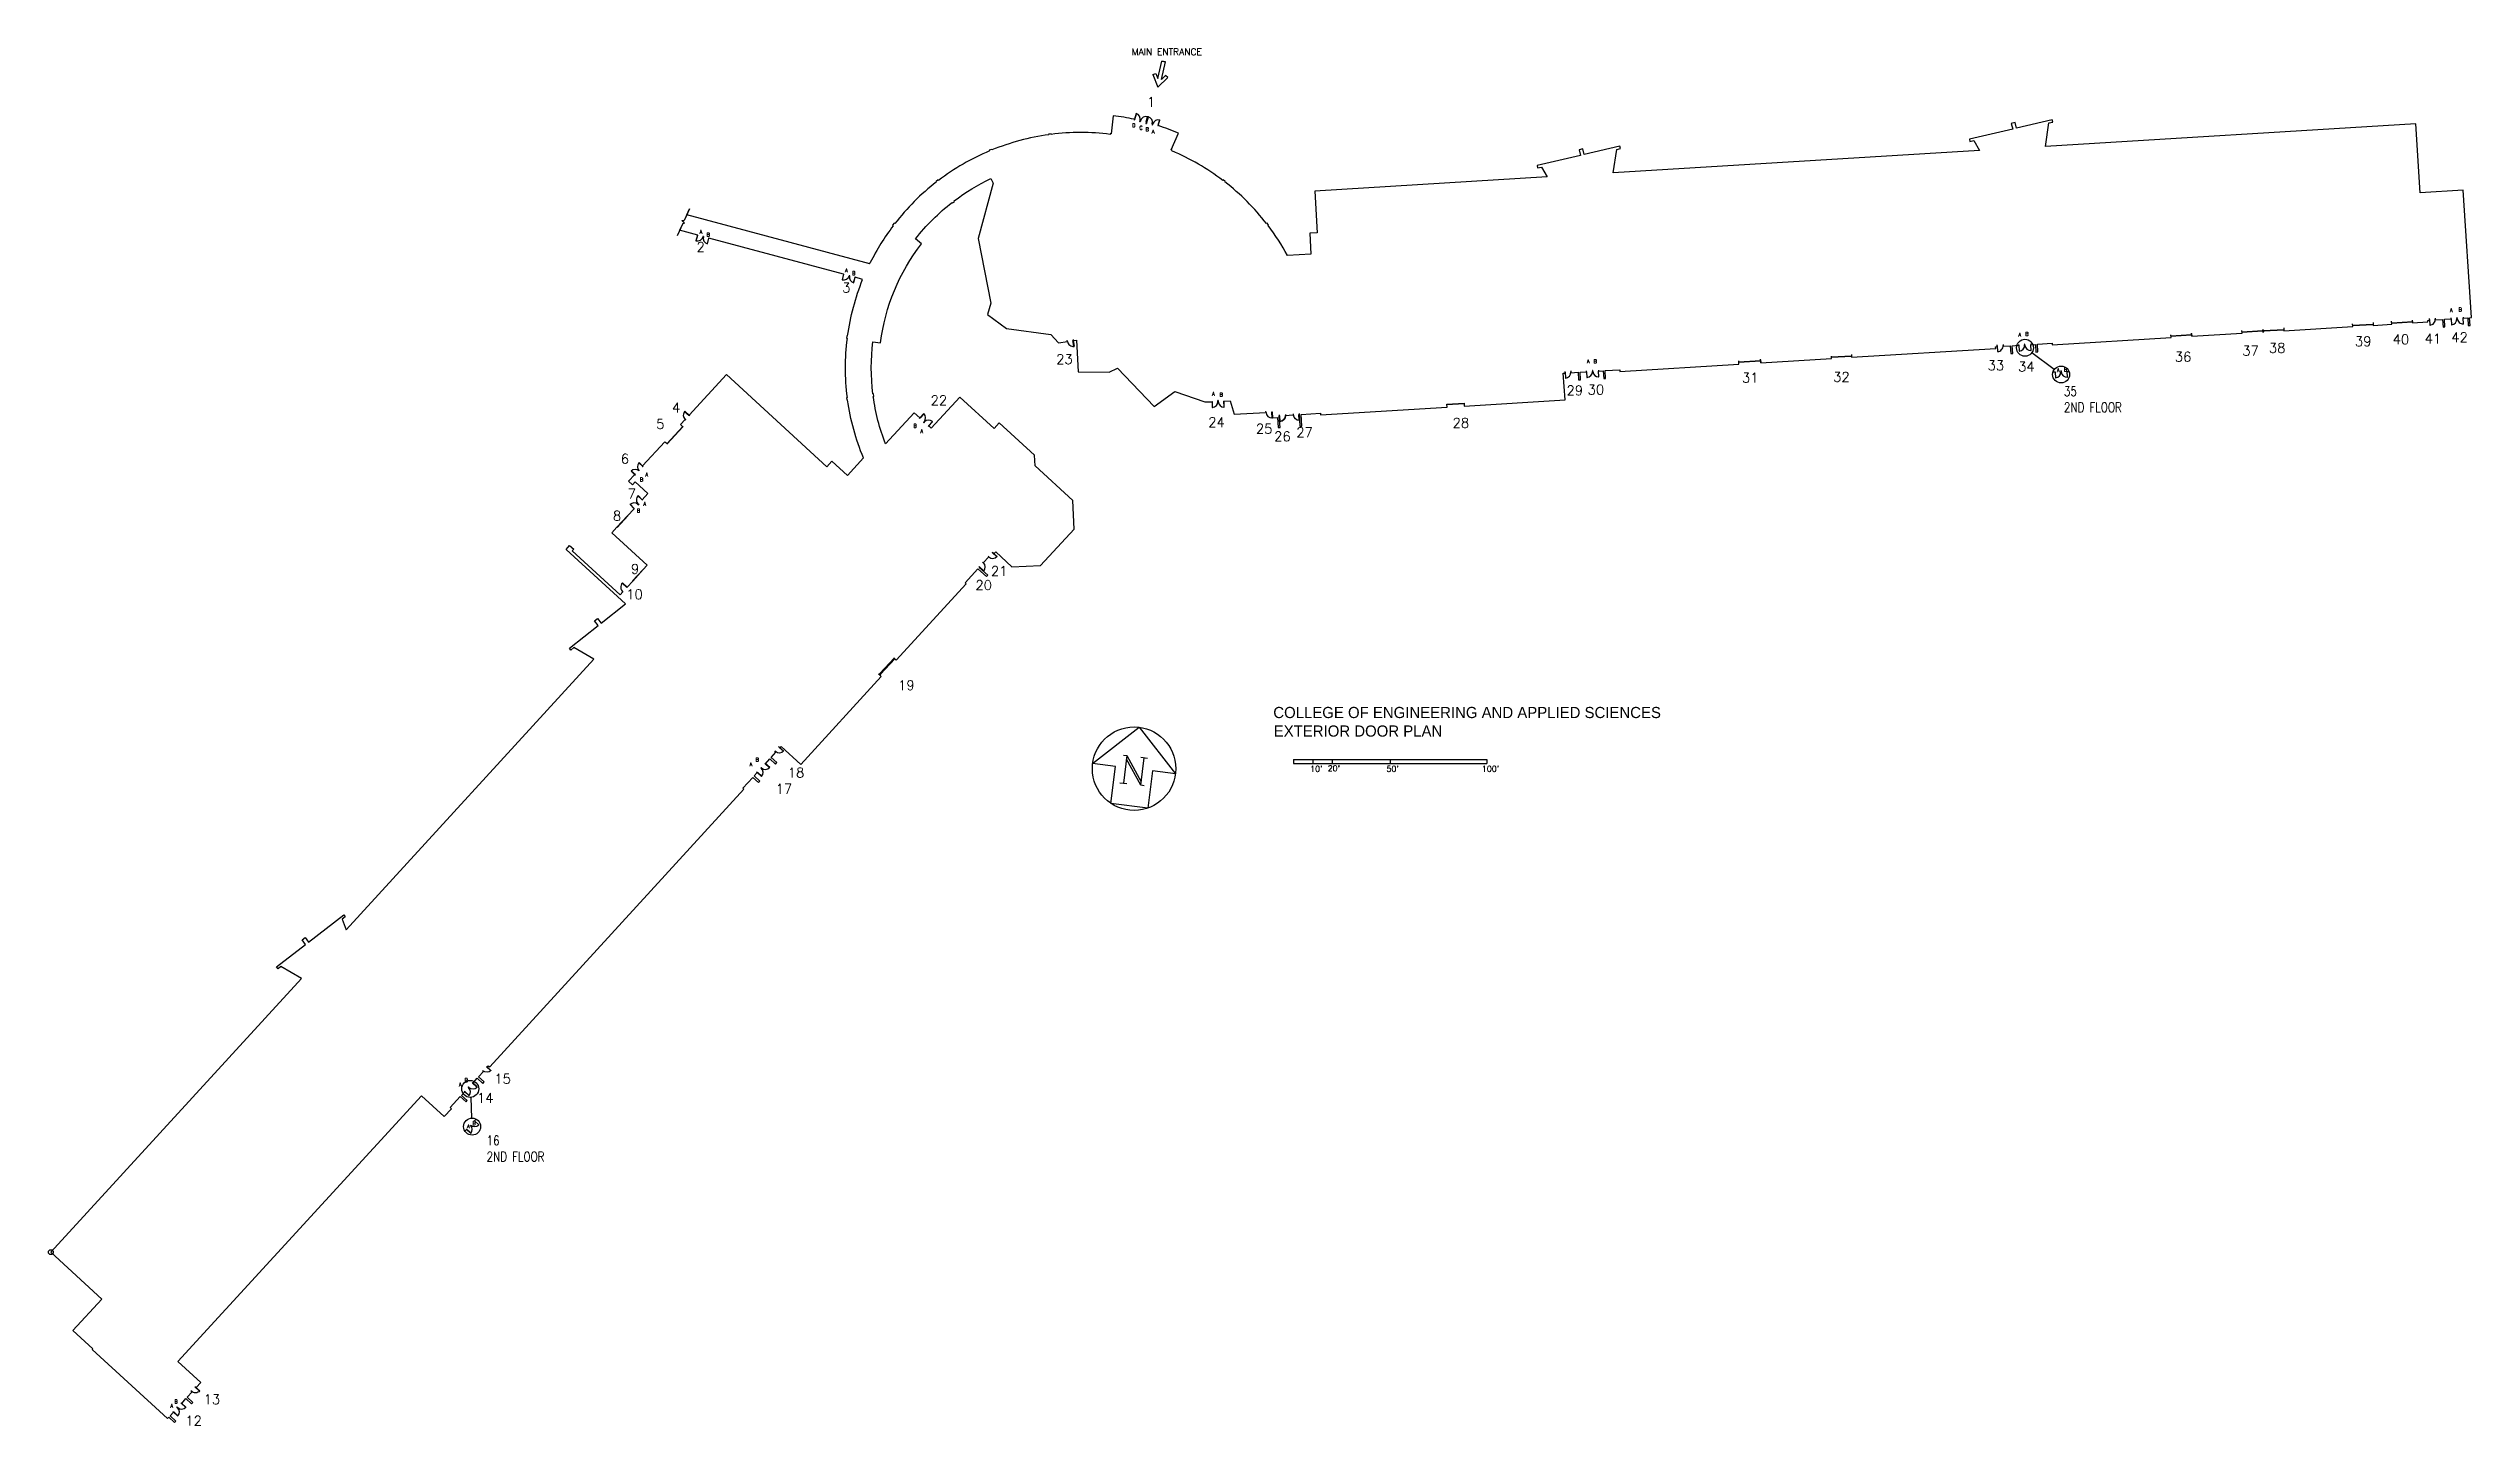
# Model space of a CAD drawing. Header units: inches. Extents: x -15 to 15026, y -1076 to 7469.
import ezdxf

# ---------------------------------------------------------------- set-up
doc = ezdxf.new("R2010")
doc.units = ezdxf.units.IN
doc.header["$LTSCALE"] = 48
doc.header["$MEASUREMENT"] = 0
for name, color, linetype in [('A-DOOR-EXTR', 4, 'CONTINUOUS'), ('A-FLOR-EVTR', 7, 'CONTINUOUS'), ('A-NRTH', 3, 'CONTINUOUS'), ('A-SCAL', 7, 'CONTINUOUS'), ('A-TEXT', 3, 'CONTINUOUS'), ('A-WALL-EXTR', 7, 'CONTINUOUS'), ('REF-POINT', 1, 'CONTINUOUS'), ('SP-GROSS', 4, 'CONTINUOUS')]:
    doc.layers.add(name, color=color, linetype=linetype)
doc.layers.get('SP-GROSS').off()
doc.styles.add('ARCH', font='arch.shx')
doc.styles.add('ROMANS', font='ROMANS', dxfattribs={"width": 0.78})
doc.styles.get("Standard").update_dxf_attribs({"font": 'ROMANS.SHX'})

# ---------------------------------------------------------------- blocks, each defined once
blk = doc.blocks.new('SCALE')
at = {"layer": 'A-SCAL'}
for p, q in [((1, 25), (1, 1)), ((1, 25), (1201, 25)), ((1, 1), (1201, 1)), ((121, 25), (121, 1)), ((241, 25), (241, 1)), ((601, 25), (601, 1)), ((1201, 25), (1201, 1))]:
    blk.add_line(p, q, dxfattribs=at)
for s, p in [("10'", (104, -51)), ("20'", (213, -48)), ("50'", (578, -51)), ("100'", (1170, -51))]:
    blk.add_text(s, height=35.7, dxfattribs=at).set_placement(p)
blk = doc.blocks.new('NORTH')
at = {"layer": 'A-NRTH'}
blk.add_lwpolyline([(6461, 2964), (6686, 2675), (6543, 2693), (6514, 2462), (6285, 2491), (6314, 2721), (6171, 2739)], close=True, dxfattribs=at)
for points in [[(6363, 2791), (6384, 2789), (6473, 2625)], [(6384, 2789), (6363, 2617)], [(6491, 2601), (6470, 2604), (6382, 2767)], [(6470, 2778), (6513, 2773)], [(6470, 2604), (6492, 2775)], [(6341, 2620), (6384, 2615)]]:
    blk.add_lwpolyline(points, dxfattribs=at)
blk.add_circle((6429, 2707), 259, dxfattribs=at)

msp = doc.modelspace()

# ---------------------------------------------------------------- linework, layer by layer
at = {"layer": 'A-DOOR-EXTR', "linetype": 'Continuous'}
for p, q in [((6736, 7065), (6727, 7030)), ((6727, 7030), (6729, 7029)), ((6729, 7029), (6738, 7064)), ((6738, 7064), (6736, 7065)), ((6806, 7046), (6797, 7011)), ((6797, 7011), (6799, 7011)), ((6799, 7011), (6808, 7045)), ((6812, 7044), (6802, 7010)), ((6802, 7010), (6804, 7009)), ((6804, 7009), (6813, 7044)), ((6808, 7045), (6806, 7046)), ((6813, 7044), (6812, 7044)), ((6882, 7026), (6872, 6991)), ((6872, 6991), (6874, 6990)), ((6874, 6990), (6883, 7025)), ((6883, 7025), (6882, 7026)), ((4014, 6311), (4004, 6276)), ((4004, 6276), (4006, 6276)), ((4006, 6276), (4015, 6311)), ((4015, 6311), (4014, 6311)), ((4083, 6292), (4074, 6258)), ((4076, 6257), (4074, 6258)), ((4076, 6257), (4085, 6292)), ((4085, 6292), (4083, 6292)), ((4921, 6068), (4912, 6033)), ((4912, 6033), (4914, 6033)), ((4914, 6033), (4923, 6067)), ((4923, 6067), (4921, 6068)), ((4991, 6049), (4982, 6014)), ((4983, 6014), (4993, 6049)), ((4993, 6049), (4991, 6049)), ((4983, 6014), (4982, 6014)), ((13602, 5711), (13729, 5719)), ((13602, 5709), (13729, 5717)), ((13729, 5719), (13729, 5717)), ((13735, 5719), (13860, 5726)), ((13735, 5717), (13860, 5724)), ((13735, 5719), (13735, 5717)), ((13860, 5726), (13860, 5724)), ((14287, 5752), (14415, 5759)), ((14287, 5750), (14415, 5757)), ((14287, 5752), (14287, 5750)), ((14415, 5759), (14415, 5757)), ((14531, 5767), (14659, 5775)), ((14531, 5765), (14659, 5773)), ((14531, 5767), (14531, 5765)), ((14659, 5775), (14659, 5773)), ((14767, 5788), (14765, 5788)), ((14765, 5788), (14767, 5752)), ((14769, 5752), (14767, 5788)), ((14767, 5752), (14769, 5752)), ((14901, 5791), (14899, 5791)), ((14899, 5791), (14901, 5755)), ((14903, 5755), (14901, 5791)), ((14901, 5755), (14903, 5755)), ((14973, 5796), (14971, 5795)), ((14971, 5795), (14973, 5759)), ((14975, 5760), (14973, 5796)), ((14973, 5759), (14975, 5760)), ((6349, 5620), (6344, 5656)), ((6344, 5656), (6346, 5656)), ((6346, 5656), (6351, 5621)), ((6351, 5621), (6349, 5620)), ((12084, 5624), (12082, 5624)), ((12082, 5624), (12084, 5588)), ((12086, 5588), (12084, 5624)), ((12084, 5588), (12086, 5588)), ((12218, 5627), (12216, 5627)), ((12216, 5627), (12218, 5591)), ((12220, 5591), (12218, 5627)), ((12218, 5591), (12220, 5591)), ((12290, 5631), (12288, 5631)), ((12288, 5631), (12290, 5595)), ((12292, 5595), (12290, 5631)), ((12290, 5595), (12292, 5595)), ((12436, 5477), (12296, 5581)), ((13160, 5686), (13288, 5694)), ((13160, 5684), (13288, 5692)), ((13160, 5686), (13160, 5684)), ((13288, 5691), (13288, 5694)), ((13602, 5711), (13602, 5709)), ((9401, 5460), (9399, 5460)), ((9399, 5460), (9401, 5424)), ((9403, 5424), (9401, 5460)), ((9401, 5424), (9403, 5424)), ((9535, 5463), (9533, 5463)), ((9533, 5463), (9535, 5427)), ((9537, 5427), (9535, 5463)), ((9535, 5427), (9537, 5427)), ((9607, 5467), (9605, 5467)), ((9605, 5467), (9607, 5431)), ((9609, 5431), (9607, 5467)), ((9607, 5431), (9609, 5431)), ((10477, 5525), (10613, 5533)), ((10477, 5523), (10613, 5531)), ((10613, 5533), (10613, 5531)), ((11052, 5555), (11177, 5562)), ((11052, 5553), (11177, 5560)), ((11052, 5555), (11052, 5553)), ((11177, 5562), (11177, 5560)), ((12443, 5461), (12441, 5461)), ((12441, 5461), (12443, 5425)), ((12445, 5425), (12443, 5461)), ((12443, 5425), (12445, 5425)), ((12515, 5465), (12513, 5465)), ((12513, 5465), (12515, 5429)), ((12517, 5429), (12515, 5465)), ((12515, 5429), (12517, 5429)), ((7210, 5277), (7208, 5277)), ((7208, 5277), (7209, 5241)), ((7211, 5241), (7210, 5277)), ((7244, 5281), (7244, 5279)), ((7246, 5281), (7246, 5279)), ((7282, 5280), (7280, 5280)), ((7280, 5280), (7281, 5244)), ((7283, 5244), (7282, 5280)), ((8666, 5261), (8772, 5268)), ((8666, 5259), (8772, 5266)), ((8772, 5268), (8772, 5266)), ((3824, 5016), (3922, 5123)), ((3826, 5015), (3923, 5122)), ((3922, 5123), (3923, 5122)), ((3935, 5218), (3934, 5217)), ((3934, 5217), (3961, 5193)), ((3962, 5194), (3935, 5218)), ((3961, 5193), (3962, 5194)), ((5419, 5203), (5394, 5177)), ((5394, 5177), (5396, 5176)), ((5396, 5176), (5420, 5202)), ((5420, 5202), (5419, 5203)), ((5472, 5155), (5448, 5128)), ((5448, 5128), (5449, 5127)), ((5449, 5127), (5473, 5153)), ((5473, 5153), (5472, 5155)), ((7209, 5241), (7211, 5241)), ((7281, 5244), (7283, 5244)), ((7579, 5213), (7577, 5213)), ((7577, 5213), (7579, 5177)), ((7581, 5178), (7579, 5213)), ((7579, 5177), (7581, 5178)), ((7629, 5190), (7627, 5190)), ((7627, 5190), (7629, 5154)), ((7629, 5190), (7627, 5190)), ((7627, 5190), (7629, 5154)), ((7631, 5154), (7629, 5190)), ((7631, 5154), (7629, 5190)), ((7629, 5154), (7631, 5154)), ((7629, 5154), (7631, 5154)), ((7749, 5161), (7747, 5197)), ((7747, 5197), (7749, 5197)), ((7749, 5197), (7751, 5161)), ((7751, 5161), (7749, 5161)), ((3826, 5015), (3824, 5016)), ((3603, 4847), (3602, 4846)), ((3602, 4846), (3628, 4821)), ((3630, 4823), (3603, 4847)), ((3628, 4821), (3630, 4823)), ((3651, 4899), (3649, 4897)), ((3649, 4897), (3676, 4873)), ((3677, 4874), (3651, 4899)), ((3676, 4873), (3677, 4874)), ((3644, 4694), (3646, 4695)), ((3670, 4668), (3644, 4694)), ((3671, 4669), (3646, 4695)), ((3671, 4669), (3670, 4668)), ((3579, 4569), (3514, 4499)), ((3581, 4568), (3516, 4497)), ((3579, 4569), (3581, 4568)), ((3596, 4641), (3595, 4639)), ((3620, 4613), (3595, 4639)), ((3621, 4615), (3596, 4641)), ((3620, 4613), (3621, 4615)), ((3514, 4499), (3516, 4497)), ((3611, 4166), (3676, 4237)), ((3677, 4235), (3613, 4164)), ((3676, 4237), (3677, 4235)), ((5765, 4252), (5764, 4251)), ((5764, 4251), (5791, 4226)), ((5792, 4228), (5765, 4252)), ((5791, 4226), (5792, 4228)), ((5845, 4339), (5846, 4341)), ((5872, 4315), (5845, 4339)), ((5846, 4341), (5873, 4316)), ((5873, 4316), (5872, 4315)), ((3547, 4152), (3548, 4153)), ((3576, 4125), (3547, 4152)), ((3577, 4126), (3548, 4153)), ((3577, 4126), (3576, 4125)), ((3611, 4166), (3613, 4164)), ((5234, 3685), (5145, 3590)), ((5238, 3682), (5150, 3586)), ((5234, 3685), (5238, 3682)), ((5140, 3585), (5145, 3590)), ((5145, 3580), (5140, 3585)), ((5150, 3586), (5145, 3580)), ((4435, 3031), (4434, 3030)), ((4434, 3030), (4460, 3005)), ((4462, 3007), (4435, 3031)), ((4521, 3132), (4522, 3133)), ((4547, 3108), (4521, 3132)), ((4522, 3133), (4548, 3109)), ((4548, 3109), (4547, 3108)), ((4386, 2978), (4385, 2977)), ((4385, 2977), (4412, 2952)), ((4413, 2954), (4386, 2978)), ((4412, 2952), (4413, 2954)), ((4460, 3005), (4462, 3007)), ((2705, 1150), (2706, 1152)), ((2731, 1126), (2705, 1150)), ((2706, 1152), (2732, 1127)), ((2732, 1127), (2731, 1126)), ((2570, 996), (2569, 995)), ((2569, 995), (2596, 970)), ((2597, 972), (2570, 996)), ((2596, 970), (2597, 972)), ((2606, 960), (2612, 832)), ((2619, 1049), (2618, 1048)), ((2618, 1048), (2644, 1024)), ((2646, 1025), (2619, 1049)), ((2644, 1024), (2646, 1025)), ((2581, 762), (2580, 761)), ((2580, 761), (2607, 736)), ((2608, 738), (2581, 762)), ((2630, 815), (2629, 814)), ((2629, 814), (2656, 790)), ((2657, 791), (2630, 815)), ((2656, 790), (2657, 791)), ((896, -838), (897, -837)), ((923, -863), (896, -838)), ((897, -837), (924, -861)), ((924, -861), (923, -863)), ((763, -991), (762, -992)), ((762, -992), (788, -1017)), ((789, -1015), (763, -991)), ((788, -1017), (789, -1015)), ((812, -938), (811, -939)), ((811, -939), (837, -963)), ((838, -962), (812, -938)), ((837, -963), (838, -962))]:
    msp.add_line(p, q, dxfattribs=at)
for centre, radius in [((12254, 5612), 52.4), ((12478, 5446), 52.4), ((2603, 1013), 52.9), ((2615, 779), 52.9)]:
    msp.add_circle(centre, radius, dxfattribs=at)
for centre, radius, start, end in [((6727, 7030), 36, 345, 75), ((6799, 7011), 36, 75, 165), ((6802, 7010), 36, 345, 75), ((6874, 6990), 36, 75, 165), ((4014, 6311), 36, 255.0145, 345.0145), ((4085, 6292), 36, 165.0145, 255.0145), ((4921, 6068), 36, 255.0145, 345.0145), ((4993, 6049), 36, 165.0145, 255.0145), ((14899, 5791), 36, 273.5006, 3.5006), ((14973, 5796), 36, 183.5006, 273.5006), ((12216, 5627), 36, 273.5004, 3.5004), ((12290, 5631), 36, 183.5005, 273.5005), ((9533, 5463), 36, 273.4992, 3.4992), ((9607, 5467), 36, 183.4992, 273.4992), ((12441, 5461), 36, 273.5004, 3.5004), ((12515, 5465), 36, 183.5005, 273.5005), ((7208, 5277), 36, 272.5, 2.5), ((7282, 5280), 36, 182.5, 272.5), ((5394, 5177), 36, 317.5, 47.5), ((5449, 5127), 36, 47.5, 137.5), ((7579, 5213), 36, 183.5142, 273.5142), ((3671, 4669), 36, 135, 227.4895), ((3620, 4613), 36, 47.5103, 134.1683), ((3577, 4126), 40, 137.5, 230.3659), ((4385, 2977), 36, 317.5, 47.5), ((4435, 3031), 36, 227.5, 317.5), ((2569, 995), 36, 317.5, 47.5), ((2619, 1049), 36, 227.5, 317.5), ((2580, 761), 36, 317.5, 47.5), ((2630, 815), 36, 227.5, 317.5), ((762, -992), 36, 317.5, 47.5), ((812, -938), 36, 227.5, 317.5)]:
    msp.add_arc(centre, radius, start, end, dxfattribs=at)
for centre, major_axis, start_param, end_param in [((14765, 5788), (25.5, 25.5), 3.988077, 5.558874), ((6346, 5656), (-25.5, 25.5), 0.927553, 2.49835), ((12082, 5624), (25.5, 25.5), 3.988077, 5.558874), ((9399, 5460), (-25.5, 25.5), 2.417281, 3.988077), ((3962, 5194), (25.5, 25.5), 1.614429, 3.185226), ((7627, 5190), (-25.5, 25.5), 2.417281, 3.988077), ((3628, 4821), (-25.5, 25.5), -1.527163, 0.043633), ((3677, 4874), (-25.5, 25.5), 0.043633, 1.614429), ((5764, 4251), (-25.5, 25.5), 3.185226, 4.756022), ((5846, 4341), (25.5, 25.5), 3.185226, 4.756022)]:
    msp.add_ellipse(centre, major_axis=major_axis, ratio=1, start_param=start_param, end_param=end_param, dxfattribs=at)
at = {"layer": 'A-DOOR-EXTR', "linetype": 'Continuous', "extrusion": (0, 0, -1)}
for centre, major_axis, start_param, end_param in [((7627, 5190), (25.5, 25.5), 0.724312, 2.295108), ((7749, 5197), (25.5, 25.5), 2.295108, 3.865904), ((4522, 3133), (25.5, 25.5), 1.527163, 3.097959), ((2706, 1152), (25.5, 25.5), 1.527163, 3.097959), ((897, -837), (-25.5, 25.5), 3.097959, 4.668756)]:
    msp.add_ellipse(centre, major_axis=major_axis, ratio=1, start_param=start_param, end_param=end_param, dxfattribs=at)
at = {"layer": 'A-DOOR-EXTR', "linetype": 'Continuous'}
msp.add_point((7246, 5279), dxfattribs=at)
at = {"layer": 'A-TEXT', "color": 3}
for p, q in [((6872, 7282), (6896, 7391)), ((6894, 7277), (6918, 7386)), ((6896, 7391), (6918, 7386)), ((6918, 7386), (6896, 7391)), ((6841, 7308), (6859, 7314)), ((6841, 7308), (6871, 7228)), ((6859, 7314), (6872, 7282)), ((6933, 7288), (6871, 7228)), ((6919, 7301), (6894, 7277)), ((6933, 7288), (6919, 7301))]:
    msp.add_line(p, q, dxfattribs=at)
at = {"layer": 'A-WALL-EXTR', "linetype": 'Continuous'}
for p, q in [((6725, 7030), (6727, 7029)), ((6727, 7029), (6725, 7023)), ((6760, 7013), (6762, 7020)), ((6762, 7013), (6760, 7013)), ((6762, 7020), (6764, 7020)), ((6764, 7020), (6762, 7013)), ((6797, 7004), (6801, 7003)), ((6836, 6995), (6838, 6994)), ((3964, 6474), (3931, 6401)), ((3947, 6437), (3964, 6474)), ((3922, 6382), (3888, 6307)), ((3922, 6382), (3903, 6341)), ((4015, 6311), (3903, 6341)), ((3934, 6384), (3917, 6401)), ((3917, 6401), (3931, 6401)), ((3922, 6382), (3934, 6384)), ((3947, 6437), (3931, 6401)), ((5083, 6132), (3947, 6437)), ((4049, 6303), (4048, 6302)), ((4048, 6302), (4050, 6301)), ((4051, 6303), (4049, 6303)), ((4050, 6301), (4051, 6303)), ((4921, 6068), (4085, 6292)), ((4956, 6059), (4957, 6061)), ((4956, 6059), (4958, 6058)), ((4957, 6061), (4959, 6061)), ((4958, 6058), (4959, 6061)), ((5039, 6036), (4993, 6049)), ((5083, 6132), (5066, 6137)), ((5083, 6132), (5086, 6140)), ((13729, 5723), (13735, 5724)), ((14935, 5799), (14937, 5799)), ((12254, 5635), (12252, 5635)), ((13289, 5683), (13287, 5703)), ((9571, 5471), (9569, 5471)), ((10614, 5519), (10612, 5542)), ((12441, 5461), (12428, 5460)), ((12441, 5461), (12441, 5464)), ((12479, 5469), (12477, 5469)), ((12477, 5469), (12477, 5467)), ((12477, 5467), (12477, 5465)), ((12477, 5465), (12477, 5463)), ((12477, 5463), (12479, 5463)), ((12479, 5469), (12479, 5467)), ((12479, 5467), (12479, 5465)), ((12479, 5465), (12479, 5463)), ((12515, 5465), (12515, 5468)), ((12515, 5465), (12527, 5465)), ((7245, 5285), (7243, 5285)), ((7243, 5285), (7244, 5283)), ((7245, 5285), (7243, 5285)), ((7244, 5279), (7246, 5279)), ((7245, 5285), (7246, 5283)), ((3914, 5130), (3925, 5120)), ((5417, 5148), (5421, 5153)), ((5419, 5147), (5417, 5148)), ((5422, 5151), (5419, 5147)), ((5421, 5153), (5422, 5151)), ((3817, 5024), (3828, 5013)), ((3644, 4640), (3647, 4643)), ((3644, 4640), (3647, 4637)), ((3647, 4643), (3650, 4640)), ((3647, 4637), (3650, 4640)), ((5235, 3685), (5233, 3686)), ((4409, 3006), (4408, 3004)), ((4408, 3004), (4409, 3003)), ((4411, 3005), (4409, 3006)), ((4409, 3003), (4411, 3005)), ((2592, 1025), (2591, 1024)), ((2593, 1021), (2591, 1024)), ((2595, 1023), (2592, 1025)), ((2593, 1021), (2595, 1023)), ((2580, 761), (2570, 750)), ((2580, 761), (2577, 764)), ((2630, 815), (2628, 818)), ((2630, 815), (2640, 825)), ((782, -962), (783, -960)), ((786, -966), (782, -962)), ((783, -960), (787, -964)), ((787, -964), (786, -966))]:
    msp.add_line(p, q, dxfattribs=at)
at = {"layer": 'A-WALL-EXTR', "linetype": 'Continuous', "flags": 128}
for points in [[(6725, 7030, 0.020835), (6595, 7052), (6581, 6939), (6576, 6940), (6575, 6936, 0.062792), (6210, 6936), (6209, 6940), (6193, 6938), (6194, 6934, 0.062792), (5841, 6839), (5840, 6843), (5825, 6837), (5826, 6833, 0.062795), (5510, 6650), (5508, 6654), (5495, 6644), (5497, 6641, 0.062924), (5239, 6382), (5235, 6384), (5225, 6372), (5229, 6369, 0.046323), (5086, 6140)], [(14973, 5801), (14973, 5796), (15002, 5797), (15005, 5749), (15017, 5750), (15014, 5798), (15026, 5799), (14973, 6589), (14706, 6573), (14680, 7002), (12381, 6861), (12403, 7007), (12426, 7012), (12423, 7027), (12201, 6975), (12193, 7010), (12169, 7004), (12178, 6969), (11909, 6906), (11912, 6892), (11936, 6897), (11971, 6836), (9698, 6697), (9720, 6843), (9743, 6848), (9740, 6863), (9518, 6811), (9510, 6846), (9486, 6840), (9495, 6805), (9226, 6742), (9229, 6728), (9253, 6733), (9288, 6672), (7845, 6584), (7860, 6326), (7814, 6323), (7822, 6193), (7676, 6184, 0.037989), (7556, 6370), (7559, 6372), (7549, 6385), (7546, 6382, 0.062792), (7288, 6641), (7290, 6644), (7277, 6654), (7275, 6650, 0.062792), (6959, 6833), (6960, 6837), (6955, 6839), (6999, 6944, 0.018093), (6874, 6990, -3.444358)], [(5391, 5173), (5394, 5177), (5359, 5209), (5181, 5015, -0.058769), (5105, 5310), (5109, 5310), (5106, 5326), (5103, 5326, -0.06244), (5103, 5649), (5150, 5643, -0.135311), (5405, 6257), (5367, 6287, -0.062054), (5595, 6514), (5597, 6511), (5610, 6520), (5607, 6523, -0.051362), (5835, 6662), (5849, 6633), (5757, 6290), (5834, 5888), (5815, 5819), (5932, 5731), (6208, 5695), (6254, 5643), (6310, 5651), (6309, 5658)], [(3966, 5190), (3962, 5194), (4193, 5446), (4817, 4874), (4848, 4908), (4944, 4820), (5044, 4928, -0.064109), (4946, 5288), (4942, 5287), (4940, 5303), (4944, 5304, -0.031365), (4932, 5487, -0.031365), (4944, 5669), (4940, 5670), (4942, 5686), (4946, 5685, -0.061836), (5039, 6036, -3.932894)]]:
    msp.add_lwpolyline(points, format="xyb", dxfattribs=at)
for points in [[(6799, 7011), (6797, 7004)], [(6799, 7011), (6802, 7010), (6801, 7003)], [(6838, 6994), (6839, 7000), (6837, 7001), (6836, 6995)], [(13287, 5700), (13289, 5683), (13602, 5702), (13601, 5720)], [(13729, 5723), (13730, 5709), (13736, 5710), (13735, 5724)], [(13860, 5735), (13861, 5717), (14288, 5744), (14287, 5761)], [(14415, 5769), (14416, 5751), (14531, 5759), (14530, 5776)], [(14658, 5784), (14659, 5766), (14755, 5772), (14754, 5782), (14765, 5783), (14765, 5794)], [(14801, 5796), (14801, 5785), (14846, 5788), (14849, 5740), (14861, 5741), (14858, 5789), (14899, 5791), (14899, 5797)], [(14935, 5799), (14935, 5793), (14937, 5793), (14937, 5799)], [(6345, 5663), (6346, 5656), (6366, 5659), (6377, 5462), (6569, 5460), (6620, 5485), (6849, 5248), (6976, 5341), (7163, 5276), (7208, 5277), (7208, 5279)], [(11177, 5571), (11178, 5553), (12072, 5608), (12071, 5618), (12082, 5619), (12082, 5630)], [(12118, 5632), (12118, 5621), (12163, 5624), (12166, 5576), (12178, 5577), (12175, 5624), (12216, 5627), (12216, 5633)], [(12252, 5635), (12252, 5629), (12254, 5629), (12254, 5635)], [(12290, 5637), (12290, 5631), (12319, 5633), (12322, 5585), (12334, 5586), (12331, 5634), (12423, 5640), (12423, 5630), (13161, 5675), (13160, 5692)], [(8772, 5268), (8773, 5250), (9399, 5288), (9388, 5454), (9399, 5455), (9399, 5464)], [(9435, 5468), (9435, 5457), (9480, 5460), (9483, 5412), (9495, 5412), (9492, 5460), (9533, 5463), (9533, 5469)], [(9569, 5471), (9569, 5465), (9571, 5465), (9571, 5471)], [(9607, 5473), (9607, 5467), (9636, 5469), (9639, 5421), (9651, 5422), (9648, 5470), (9740, 5475), (9740, 5465), (10478, 5510), (10477, 5530)], [(10613, 5536), (10614, 5519), (11053, 5546), (11052, 5560)], [(5842, 4344), (5846, 4341), (5848, 4342), (5855, 4335), (5865, 4346), (5966, 4253), (6144, 4261), (6352, 4487), (6343, 4664), (6109, 4879), (6106, 4946), (5887, 5146), (5855, 5111), (5643, 5305), (5465, 5112), (5449, 5127), (5445, 5123)], [(7244, 5279), (7243, 5285)], [(7244, 5279), (7246, 5279), (7245, 5285)], [(7282, 5282), (7282, 5280), (7321, 5282), (7346, 5199), (7541, 5211), (7543, 5211), (7542, 5218)], [(3914, 5130), (3908, 5136), (3938, 5167), (3942, 5164)], [(7578, 5216), (7579, 5213), (7580, 5213), (7583, 5177), (7614, 5179), (7618, 5117), (7630, 5118), (7625, 5190), (7627, 5190), (7627, 5196)], [(7663, 5198), (7663, 5192), (7709, 5195), (7713, 5195), (7713, 5201)], [(7749, 5203), (7753, 5126), (7765, 5126), (7761, 5198), (7881, 5205), (7881, 5195), (8667, 5244), (8666, 5261)], [(3677, 4874), (3673, 4879), (3811, 5029), (3817, 5024)], [(3671, 4669), (3673, 4668), (3671, 4669), (3706, 4707), (3628, 4779), (3611, 4761), (3586, 4784), (3624, 4825), (3628, 4821)], [(3581, 4568), (3579, 4569), (3620, 4613), (3621, 4612)], [(757, -988), (762, -992), (741, -1015), (776, -1048), (768, -1056), (733, -1024), (724, -1033), (256, -603), (260, -599), (137, -487), (317, -291), (0, 0), (1556, 1698), (1428, 1772), (1410, 1758), (1401, 1770), (1581, 1909), (1559, 1938), (1578, 1953), (1600, 1924), (1818, 2093), (1827, 2081), (1808, 2066), (1834, 2001), (3371, 3679), (3247, 3751), (3228, 3736), (3219, 3748), (3398, 3889), (3375, 3917), (3394, 3932), (3416, 3904), (3567, 4023), (3567, 4023), (3198, 4361), (3220, 4384), (3246, 4363), (3236, 4352), (3534, 4079), (3550, 4097), (3552, 4095)], [(3676, 4237), (3677, 4235), (3702, 4262), (3482, 4463), (3514, 4499), (3516, 4497)], [(5235, 3685), (5248, 3673), (5682, 4147), (5675, 4153), (5755, 4240), (5808, 4192), (5816, 4201), (5763, 4249), (5764, 4251), (5760, 4255)], [(5784, 4281), (5788, 4277), (5822, 4314), (5818, 4318)], [(3534, 4079), (3550, 4097)], [(3577, 4126), (3579, 4124), (3577, 4126), (3613, 4164), (3611, 4166)], [(4517, 3137), (4525, 3130), (4533, 3138), (4655, 3026), (5155, 3571), (5137, 3588)], [(4431, 3035), (4435, 3031), (4463, 3061), (4498, 3029), (4506, 3038), (4471, 3070), (4501, 3103), (4493, 3111)], [(2706, 1152), (2710, 1148), (2717, 1156), (2724, 1149), (4302, 2872), (4295, 2879), (4357, 2946), (4393, 2914), (4401, 2923), (4365, 2955), (4385, 2977), (4381, 2980)], [(2615, 1053), (2619, 1049), (2647, 1080), (2682, 1047), (2690, 1056), (2655, 1088), (2685, 1122), (2680, 1126)], [(893, -833), (901, -840), (930, -809), (788, -679), (2300, 971), (2442, 841), (2487, 890), (2479, 897), (2541, 965), (2577, 932), (2585, 941), (2549, 973), (2569, 995), (2565, 999)], [(807, -934), (812, -938), (838, -909), (873, -941), (882, -933), (846, -900), (877, -867), (869, -860)]]:
    msp.add_lwpolyline(points, dxfattribs=at)
at = {"layer": 'REF-POINT', "linetype": 'Continuous'}
msp.add_circle((0, 0), 14.8, dxfattribs=at)

# ---------------------------------------------------------------- block references
at = {"layer": 'A-FLOR-EVTR'}
msp.add_blockref('SCALE', (7713, 3032), dxfattribs=at)
at = {"layer": 'SP-GROSS', "linetype": 'Continuous'}
msp.add_blockref('NORTH', (295, 293), dxfattribs=at)

# ---------------------------------------------------------------- texts
at = {"layer": 'A-DOOR-EXTR', "linetype": 'Continuous'}
for s, p in [('1', (6804, 7107)), ('2', (4008, 6207)), ('3', (4912, 5955)), ('23', (6240, 5511)), ('36', (13184, 5526)), ('37', (13603, 5563)), ('38', (13768, 5581)), ('39', (14302, 5622)), ('40', (14536, 5634)), ('41', (14735, 5638)), ('42', (14900, 5647)), ('31', (10497, 5396)), ('32', (11063, 5401)), ('33', (12022, 5472)), ('34', (12211, 5465)), ('4', (3856, 5210)), ('22', (5461, 5256)), ('29', (9408, 5317)), ('30', (9539, 5322)), ('5', (3757, 5109)), ('24', (7184, 5120)), ('25', (7480, 5079)), ('27', (7731, 5058)), ('28', (8701, 5116)), ('26', (7593, 5032)), ('6', (3538, 4893)), ('7', (3581, 4677)), ('8', (3489, 4539)), ('9', (3601, 4210)), ('21', (5835, 4196)), ('10', (3571, 4052)), ('20', (5739, 4109)), ('19', (5259, 3488)), ('17', (4499, 2845)), ('18', (4574, 2946)), ('15', (2753, 1046)), ('14', (2645, 927)), ('13', (948, -943)), ('12', (835, -1076))]:
    msp.add_text(s, height=60, dxfattribs=at).set_placement(p)
at = {"layer": 'A-DOOR-EXTR', "linetype": 'Continuous', "char_height": 24, "width": 22.57, "attachment_point": 1, "style": 'ROMANS'}
for s, insert in [('D', (6712, 7004)), ('C', (6757, 6989)), ('B', (6796, 6979)), ('A', (6834, 6965)), ('A', (4027, 6343)), ('B', (4071, 6326)), ('A', (4930, 6104)), ('B', (4974, 6087)), ('A', (14892, 5857)), ('B', (14946, 5861)), ('A', (12213, 5705)), ('B', (12256, 5709)), ('A', (9535, 5540)), ('B', (9577, 5540)), ('A', (12452, 5485)), ('B', (12495, 5489)), ('A', (7208, 5338)), ('B', (7255, 5333)), ('B', (5355, 5139)), ('A', (5397, 5106)), ('A', (3690, 4837)), ('B', (3657, 4806)), ('B', (3638, 4613)), ('A', (3678, 4655)), ('A', (4337, 3039)), ('B', (4375, 3068)), ('B', (2569, 1079)), ('A', (2533, 1052)), ('A', (2583, 793)), ('B', (2618, 812)), ('A', (742, -941)), ('B', (767, -915))]:
    msp.add_mtext(s, dxfattribs=dict(at, insert=insert))
at = {"layer": 'A-DOOR-EXTR', "linetype": 'Continuous', "char_height": 60, "attachment_point": 1, "style": 'ROMANS'}
for s, insert in [('35 \\P2ND FLOOR', (12496, 5372)), ('16 \\P2ND FLOOR', (2705, 723))]:
    msp.add_mtext_dynamic_manual_height_columns(s, width=474.93, gutter_width=60, heights=[0], dxfattribs=dict(at, insert=insert))
at = {"layer": 'A-TEXT', "color": 3, "linetype": 'Continuous'}
msp.add_text('MAIN ENTRANCE', height=41.25, dxfattribs=at).set_placement((6710, 7428))
at = {"layer": 'A-TEXT', "lineweight": 18, "style": 'ARCH'}
for s, p in [('COLLEGE OF ENGINEERING AND APPLIED SCIENCES', (7588, 3314)), ('EXTERIOR DOOR PLAN', (7591, 3199))]:
    msp.add_text(s, height=69.34, dxfattribs=at).set_placement(p)

doc.saveas('drawing.dxf')
